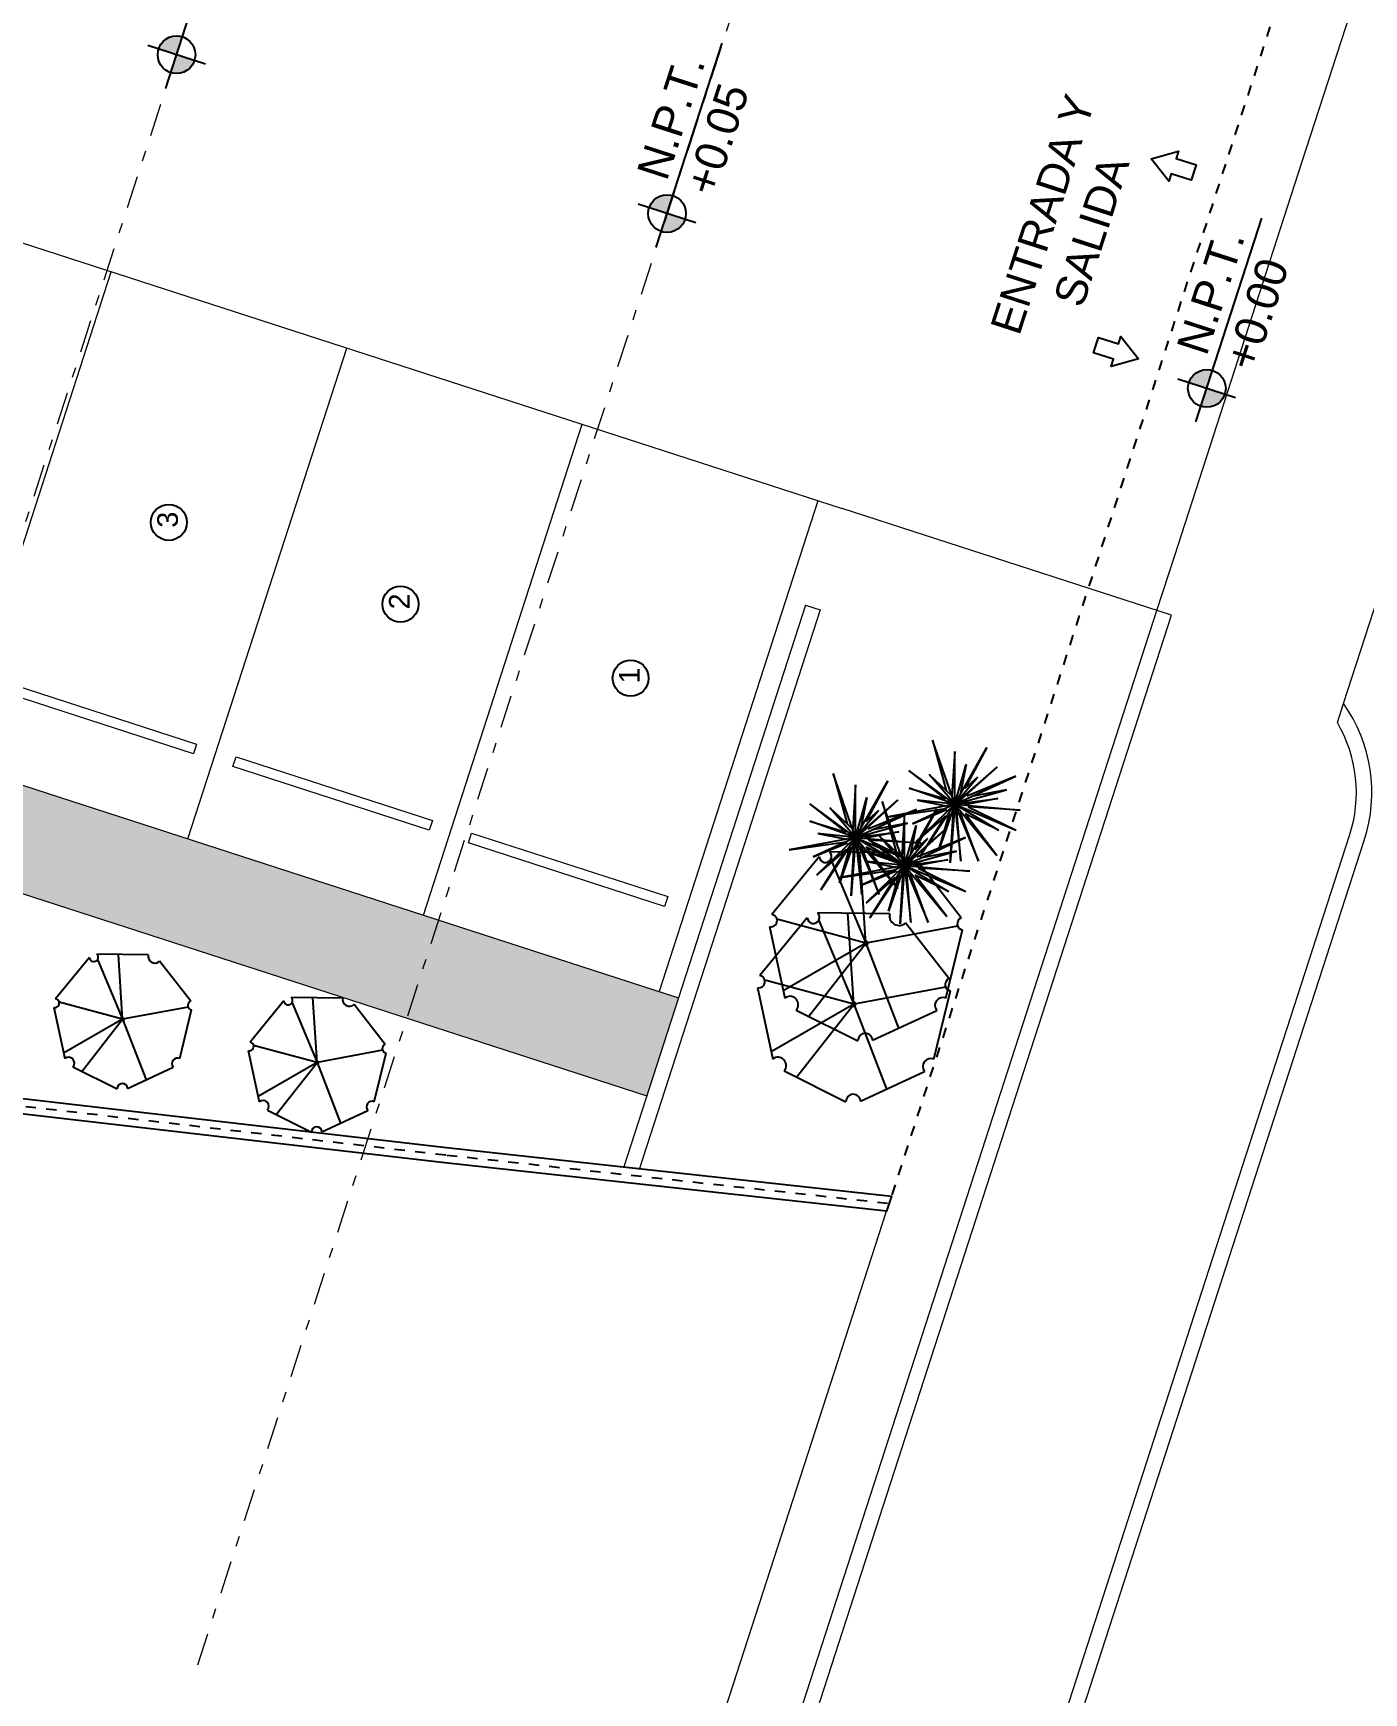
# Model space of a CAD drawing. Header units: feet. Extents: x 1019 to 2236, y -546 to 122.
# Drawn here: x 1110.09 to 1123, y 76.81 to 92.89 of the extents above; entities that cross this region are included whole.
import ezdxf

# ---------------------------------------------------------------- set-up
doc = ezdxf.new("R2010")
doc.units = ezdxf.units.FT
doc.header["$LTSCALE"] = 0.05
doc.header["$MEASUREMENT"] = 0
doc.linetypes.add('DASHDOT', pattern=[25.4, 12.7, -6.35, 0, -6.35])
doc.linetypes.add('HIDDEN', pattern=[9.524999999999999, 6.35, -3.175])
for name, color, linetype, lineweight in [('A-GENM', 8, 'Continuous', 9), ('arq-pisos', 251, 'Continuous', 5), ('MB', 8, 'Continuous', 20), ('None', 7, 'Continuous', 5), ('PLANTAS', 7, 'Continuous', 9), ('VUELOS', 8, 'HIDDEN', 0)]:
    doc.layers.add(name, color=color, linetype=linetype, lineweight=lineweight)
for name, color, linetype in [('DIM', 10, 'Continuous'), ('PISO', 8, 'Continuous'), ('RELLENO', 8, 'Continuous'), ('SOLAR', 2, 'DASHDOT'), ('TXT', 2, 'Continuous')]:
    doc.layers.add(name, color=color, linetype=linetype)
doc.layers.add('PLANTS', color=7, linetype='Continuous', true_color=0x005716)
doc.styles.add('ROMAND', font='arial.ttf')
doc.styles.add('RomanD_1', font='arial.ttf', dxfattribs={"height": 149.9999999999998})
doc.styles.get("Standard").update_dxf_attribs({"font": 'arial.ttf'})

# ---------------------------------------------------------------- blocks, each defined once
blk = doc.blocks.new('T36')
at = {"color": 86, "linetype": 'Continuous'}
for p, q in [((-0.003432332799093274, -0.009416746714123292), (-0.2936033327991936, 0.3918132532853633)), ((-0.2936033327991936, 0.3918132532853633), (-0.07946333279915052, 0.06661425328547921)), ((-0.003432332799093274, -0.009416746714123292), (-0.05411833279913481, 0.4721182532857711)), ((-0.05411833279913481, 0.4721182532857711), (-0.003432332799093274, 0.09195825328606588)), ((-0.003432332799093274, -0.009416746714123292), (0.0979426672010959, 0.4721182532857711)), ((-0.003432332799093274, 0.09195825328606588), (0.0979426672010959, 0.4721182532857711)), ((-0.003432332799093274, -0.009416746714123292), (0.3071196672008227, 0.3692682532855542)), ((0.3071196672008227, 0.3692682532855542), (0.05262866720113379, 0.08037125328519323)), ((-0.003432332799093274, -0.009416746714123292), (-0.1808393327987687, 0.3453992532859047)), ((-0.1808393327987687, 0.3453992532859047), (-0.08295933279896417, 0.1006982532853726)), ((-0.003432332799093274, -0.009416746714123292), (-0.1048083327991662, 0.2947102532853023)), ((-0.1048083327991662, 0.2947102532853023), (-0.01067333279888771, 0.05937325328523002)), ((-0.003432332799093274, -0.009416746714123292), (0.1232876672011116, 0.3453992532859047)), ((0.1232876672011116, 0.3453992532859047), (0.05262866720113379, 0.08037125328519323)), ((-0.003432332799093274, -0.009416746714123292), (-0.4596243327991942, 0.1426462532854202)), ((-0.4596243327991942, 0.1426462532854202), (-0.130153332799182, 0.04126925328546349)), ((-0.003432332799093274, -0.009416746714123292), (-0.3329043327989893, 0.244022253285948)), ((-0.3329043327989893, 0.244022253285948), (-0.02877533279888667, 0.01592625328521535)), ((-0.003432332799093274, -0.009416746714123292), (0.3767286672009504, 0.244022253285948)), ((0.3767286672009504, 0.244022253285948), (0.04725666720105437, 0.04126925328546349)), ((-0.003432332799093274, -0.009416746714123292), (-0.3075593327989736, 0.01592625328521535)), ((-0.3075593327989736, 0.01592625328521535), (-0.07946333279915052, 0.01592625328521535)), ((-0.003432332799093274, -0.009416746714123292), (-0.2315283327989164, 0.1173032532860816)), ((-0.2315283327989164, 0.1173032532860816), (-0.130153332799182, 0.04126925328546349)), ((-0.003432332799093274, -0.009416746714123292), (0.4020736672009662, 0.1173032532860816)), ((-0.003432332799093274, -0.009416746714123292), (0.4274166672012143, 0.04126925328546349)), ((0.4020736672009662, 0.1173032532860816), (0.04725666720105437, 0.01592625328521535)), ((0.4274166672012143, 0.04126925328546349), (0.04725666720105437, -0.009416746714123292)), ((-0.003432332799093274, -0.009416746714123292), (-0.4342793327991785, -0.2628577467139621)), ((-0.4342793327991785, -0.2628577467139621), (-0.08867933279907447, -0.09005774671459221)), ((-0.003432332799093274, -0.009416746714123292), (-0.3835923327987985, -0.08544974671440286)), ((-0.3835923327987985, -0.08544974671440286), (-0.0585393327987731, -0.04183474671390286)), ((-0.003432332799093274, -0.009416746714123292), (-0.1808393327987687, -0.3895787467145055)), ((-0.003432332799093274, -0.009416746714123292), (-0.1808393327987687, -0.2375127467139464)), ((-0.1808393327987687, -0.2375127467139464), (-0.0585393327987731, -0.04183474671390286)), ((-0.02877533279888667, -0.08544974671440286), (-0.1808393327987687, -0.3895787467145055)), ((-0.003432332799093274, -0.009416746714123292), (-0.05411833279913481, -0.3642337467144898)), ((-0.05411833279913481, -0.3642337467144898), (-0.02877533279888667, -0.08544974671440286)), ((-0.003432332799093274, -0.009416746714123292), (0.1832206672011125, -0.472459746714776)), ((-0.003432332799093274, -0.009416746714123292), (0.4274166672012143, -0.1868267467143596)), ((-0.003432332799093274, -0.009416746714123292), (0.02191266720092244, -0.2882027467139778)), ((-0.003432332799093274, -0.009416746714123292), (0.3513836672009347, -0.06010674671415472)), ((-0.003432332799093274, -0.009416746714123292), (0.1993206672009364, -0.2882027467139778)), ((-0.003432332799093274, -0.009416746714123292), (0.326038667200919, -0.2375127467139464)), ((0.02191266720092244, -0.2882027467139778), (0.02191266720092244, -0.08544974671440286)), ((0.1993206672009364, -0.2882027467139778), (0.04725666720105437, -0.06010674671415472)), ((0.1832206672011125, -0.472459746714776), (0.04725666720105437, -0.08544974671440286)), ((0.3513836672009347, -0.06010674671415472), (0.07259966720084776, -0.03476174671413901)), ((0.4274166672012143, -0.1868267467143596), (0.0979426672010959, -0.06010674671415472)), ((0.0979426672010959, -0.06010674671415472), (0.326038667200919, -0.2375127467139464))]:
    blk.add_line(p, q, dxfattribs=at)
blk = doc.blocks.new('Arbol222')
at = {"layer": 'PLANTS', "lineweight": 15, "xscale": 1.5, "yscale": 1.5, "zscale": 1.5}
blk.add_blockref('T36', (0.005148499198639911, 0.01412512007118494), dxfattribs=at)
blk = doc.blocks.new('ARBOL4')
at = {"layer": 'PLANTS'}
for p, q in [((-0.2152249999999469, 0.439233999999459), (-0.4456980000000215, 0.1737880000000303)), ((-0.1720059999998114, 0.4302120000001821), (-2.842170943040401e-14, -2.842170943040401e-14)), ((0.1899800000000766, 0.4429339999996671), (-0.1577720000000511, 0.4574759999995592)), ((0.4654390000000319, 0.1266879999993478), (0.2585340000000258, 0.409627999999401)), ((-2.842170943040401e-14, -2.842170943040401e-14), (0.3816190000001995, 0.241315999999614)), ((-0.4742929999997898, 0.08768700000015883), (-0.409358999999796, -0.2639520000002733)), ((0.392021000000085, -0.274733000000225), (0.4821400000000438, 0.05578199999942512)), ((-2.842170943040401e-14, -2.842170943040401e-14), (-0.4366259999997339, -0.1162990000002821)), ((-0.3737299999998243, -0.2515890000004504), (-2.842170943040401e-14, -2.842170943040401e-14)), ((-2.842170943040401e-14, -2.842170943040401e-14), (-0.03092599999993695, -0.456175000000286)), ((0.4102560000000892, -0.2078570000003594), (-2.842170943040401e-14, -2.842170943040401e-14)), ((-2.842170943040401e-14, -2.842170943040401e-14), (0.3113290000000859, -0.3563519999998164)), ((-0.3758429999998327, -0.3099650000004033), (-0.04903399999969338, -0.4845290000003217)), ((0.01192100000022833, -0.4854180000002373), (0.3453370000001712, -0.3416919999999948))]:
    blk.add_line(p, q, dxfattribs=at)
for centre, radius, start, end in [((-0.1890739999999198, 0.4564700000000528), 0.031319, 213.3860779999999, 1.840691), ((0.2283990000000529, 0.4348030000000733), 0.03927, 168.050674, 320.127319), ((-0.473469999999935, 0.1352120000001094), 0.047533, 269.007996, 54.24858100000002), ((0.4743880000000615, 0.09137699999971005), 0.036427, 104.220505, 282.2873540000001), ((-2.842170943040401e-14, -2.842170943040401e-14), 0.01, 0, 180), ((-2.842170943040401e-14, -2.842170943040401e-14), 0.01, 180, 0), ((-0.3836719999999616, -0.2804550000001029), 0.030531, 284.858551, 147.280869), ((0.3713179999999454, -0.3100519999998426), 0.04094, 59.622765, 230.608597), ((-0.01854299999970976, -0.4840420000000734), 0.030495, 357.413361, 180.915833)]:
    blk.add_arc(centre, radius, start, end, dxfattribs=at)
blk = doc.blocks.new('A$C7FF54E45')
at = {"layer": 'SOLAR', "linetype": 'Continuous', "ltscale": 0.15}
blk.add_lwpolyline([(66.12439063489487, 33.19073778585782), (34.85326115934302, 30.69303219857058), (7.64207501328726, 28.4957053047721), (3.319787832314888, 28.11882106983016), (3.337749360746864, 28.27095638539677), (7.629523272532112, 28.64517999885947), (34.84118782851991, 30.8425455246751), (66.26041392086577, 33.35208002717455), (68.07844138191501, 13.24573084471501), (60.53048330554344, 11.74891307491532), (47.10206688813489, 9.085955476254487), (34.37258560389824, 6.546204599224227), (24.07346573315488, 4.556692042189896), (22.00701846450744, 4.130631699119592), (9.48062037922141, 1.695746566919575), (-0.01846821274951078, -0.1564250363915347), (-1.382724974519078e-07, 7.571654450089227e-07)], dxfattribs=at)
at = {"layer": 'SOLAR', "ltscale": 0.03}
blk.add_lwpolyline([(3.342090906178328, 28.19605037381348), (7.635799142909406, 28.57044265181576), (34.84722449393146, 30.76778886162284), (66.11763627584796, 33.26543715339218), (67.91689886889199, 13.36661673304383), (60.5013053518505, 11.89604786692011), (47.07280333487989, 9.233073293211948), (34.34368576593803, 6.693394983650723), (24.0440946311177, 4.70379139109), (21.97756189070714, 4.277713425441434), (9.45199902991493, 1.842990644436725), (-1.382724974519078e-07, 7.571654450089227e-07), (3.327512875918927, 28.18425269225123)], dxfattribs=at)
blk = doc.blocks.new('A$C04841795')
at = {"ltscale": 45}
h = blk.add_hatch(color=256, dxfattribs=at)
h.dxf.hatch_style = 1
h.paths.add_polyline_path([(0.1787583867221656, 0.2493702602978374), (0.1787583867221656, 0.1537738697206805), (0.2743547772993224, 0.1537738697206805, 0.414213562373095)])
h.paths.add_polyline_path([(0.1787583867221656, 0.1537738697206805), (0.08316199614500874, 0.1537738697206805, 0.414213562373095), (0.1787583867221656, 0.05817747914352367)])
at = {"layer": 'TXT', "ltscale": 45}
for p, q in [((0.1787583867221656, 2.77332219411619e-07), (0.1787583867221656, 0.3075474621091416)), ((0, 0.1537738697206805), (1.087301864433812, 0.1537738697206805))]:
    blk.add_line(p, q, dxfattribs=at)
blk.add_circle((0.1787583867221656, 0.1537738697206805), 0.09559639057715685, dxfattribs=at)
blk = doc.blocks.new('A$C254F7BEB')
at = {"layer": 'RELLENO', "ltscale": 45}
h = blk.add_hatch(dxfattribs=at)
h.set_pattern_fill('ANSI31', color=256, scale=0.001)
h.set_pattern_definition([(45, (-176.3731309389432, 318.3908807058524), (-8.838834764831844e-05, 8.838834764831845e-05), [])])
edge = h.paths.add_edge_path()
edge.add_line((0.1811506552994615, 0), (0.4001563404754052, 0))
edge.add_line((0.4001563404754052, 0), (0.4001563404754052, 0.3532736161105277))
edge.add_line((0.4001563404754052, 0.3532736161105277), (0.5281476863510761, 0.3532736161105277))
edge.add_line((0.5281476863510761, 0.3532736161105277), (0.2640738431755381, 0.753101093173143))
edge.add_line((0.2640738431755381, 0.753101093173143), (0, 0.3532736161105277))
edge.add_line((0, 0.3532736161105277), (0.127991345875671, 0.3532736161105277))
edge.add_line((0.127991345875671, 0.3532736161105277), (0.127991345875671, 0))
edge.add_line((0.127991345875671, 0), (0.3469970310516146, 0))
blk.add_lwpolyline([(0.1811506552994615, 0), (0.4001563404754052, 0), (0.4001563404754052, 0.3532736161105277), (0.5281476863510761, 0.3532736161105277), (0.2640738431755381, 0.753101093173143), (0, 0.3532736161105277), (0.127991345875671, 0.3532736161105277), (0.127991345875671, 0), (0.3469970310516146, 0)], dxfattribs=at)

msp = doc.modelspace()

# ---------------------------------------------------------------- hatches: boundary and pattern name
at = {"layer": 'arq-pisos'}
h = msp.add_hatch(dxfattribs=at)
h.set_pattern_fill('AR-HBONE', color=256, scale=0.06, angle=90)
h.set_pattern_definition([(135, (856.7926709093537, 405.3665278798775), (-0.3394112549695428, 4.742829794065559e-17), [0.72, -0.24]), (225, (856.6229652818536, 405.5362335073775), (-0.3394112549695428, 4.742829794065559e-17), [0.72, -0.24])])
edge = h.paths.add_edge_path()
edge.add_line((1103.570164865582, 105.027872847373), (1103.832102220993, 105.8365067747257))
edge.add_line((1103.832102220993, 105.8365067747257), (1102.289148716652, 106.336145888488))
edge.add_line((1102.289148716652, 106.336145888488), (1097.934106870986, 92.88718464379667))
edge.add_arc((1096.982743335552, 93.19525512833992), 0.9999999999999731, 270.0736793270418, 342.05701266037374, ccw=False)
edge.add_line((1096.984029282045, 92.19525595516949), (1087.178435507194, 92.18264647581589))
edge.add_line((1087.178435507194, 92.18264647581589), (1087.178435507195, 95.35206495829459))
edge.add_line((1087.178435507195, 95.35206495829459), (1085.174362387643, 95.34948782536378))
edge.add_line((1085.174362387643, 95.34948782536378), (1085.178439943499, 92.17863079041626))
edge.add_line((1085.178439943499, 92.17863079041626), (1080.465201124013, 92.17256981247363))
edge.add_line((1080.465201124013, 92.17256981247363), (1070.904063599245, 98.35047404101408))
edge.add_line((1070.904063599245, 98.35047404101408), (1070.672698766311, 96.36390153690468))
edge.add_line((1070.672698766311, 96.36390153690468), (1079.234423259103, 90.83176544843207))
edge.add_arc((1079.777134830062, 91.67168458188894), 0.9999999999996191, 237.131581299419, 270.0736793270483)
edge.add_line((1079.778420776555, 90.67168540871886), (1080.467131900396, 90.67112725911409))
edge.add_line((1080.467131900396, 90.67112725911409), (1087.643781578432, 90.68035605423074))
edge.add_line((1087.643781578432, 90.68035605423074), (1087.64377972179, 90.68179984783467))
edge.add_line((1087.64377972179, 90.68179984783467), (1096.139869125129, 90.69272537324184))
edge.add_line((1096.139869125129, 90.69272537324184), (1096.327007298171, 89.54880448624306))
edge.add_arc((1097.313888600914, 89.71025198327148), 1.000000000000092, 189.2909241103291, 252.0570126603703)
edge.add_line((1097.00581811637, 88.7588884478375), (1116.043871448137, 82.59398712860059))
edge.add_line((1116.043871448137, 82.59398712860059), (1116.351941932679, 83.5453506640282))
edge.add_line((1116.351941932679, 83.5453506640282), (1097.89039010357, 89.52356930031203))
edge.add_line((1097.89039010357, 89.52356930031203), (1102.973553098533, 105.2210676349735))
edge.add_line((1102.973553098533, 105.2210676349735), (1103.570164865582, 105.027872847373))
h.paths.add_polyline_path([(1106.586763084701, 104.9444926545422), (1106.32482572929, 104.1358587271894), (1107.542647689461, 103.7415036910926), (1109.072801628794, 108.5016238405557), (1108.705004318849, 108.6207239440054), (1108.218579942385, 108.6227799987945), (1106.985650112821, 104.8153250803667)])

# ---------------------------------------------------------------- linework, layer by layer
at = {"layer": 'A-GENM', "extrusion": (7.74728961152093e-15, 7.31823233383008e-14, -1)}
msp.add_line((1099.430742526286, 94.28038697748241), (1117.939862532166, 88.2867648169705), dxfattribs=at)
at = {"layer": 'A-GENM'}
for p, q in [((1122.801266996149, 86.39720823652021), (1124.988567436405, 93.15188933810111)), ((1109.311851770468, 85.8250722496474), (1110.852204193184, 90.58188992681778)), ((1111.59512425551, 85.08570308674393), (1113.135476678226, 89.8425207639142)), ((1097.890390103571, 89.52356930031306), (1116.351941932679, 83.5453506640282)), ((1113.878396740551, 84.34633392384035), (1115.418749163267, 89.10315160101061)), ((1097.00581811637, 88.75888844783742), (1116.043871448135, 82.59398712859422)), ((1117.704571269154, 88.36295682003333), (1116.164218846438, 83.60613914286375))]:
    msp.add_line(p, q, dxfattribs=at)
for points in [[(1120.990961070644, 87.29875826623686), (1121.163686831333, 87.83215889562098), (1122.396760280739, 91.64005733164242), (1122.993419220175, 93.48262124655719)], [(1121.133665600959, 87.25254769355536), (1117.939862532166, 88.28676481697039)], [(1114.241513296817, 66.4555460193518), (1120.990961070644, 87.29875826623697)], [(1114.399181732082, 66.4555460193518), (1121.133665600959, 87.25254769355536)], [(1122.741572360082, 86.21286308544461), (1122.801266996149, 86.39720823652021)], [(1116.816764406144, 66.4555460193518), (1122.859696005642, 85.11694027595513)], [(1113.50572726558, 66.4555460193518), (1118.369776137813, 81.4763901566032)], [(1113.50572726558, 66.4555460193518), (1118.337253107309, 81.37595461721742)]]:
    msp.add_lwpolyline(points, dxfattribs=at)
for points in [[(1111.679565363667, 86.00436998361715), (1111.648758315212, 85.9092336300738), (1109.746031244345, 86.52537459916016), (1109.776838292799, 86.62051095270351)], [(1113.965387469554, 85.2641752026401), (1113.934580421099, 85.16903884909675), (1112.031853350231, 85.78517981818311), (1112.062660398686, 85.88031617172646)], [(1116.248659954595, 84.52480603973663), (1116.217852906141, 84.42966968619328), (1114.315125835273, 85.04581065527964), (1114.345932883727, 85.14094700882299)]]:
    msp.add_lwpolyline(points, close=True, dxfattribs=at)
for points in [[(1116.974432841409, 66.4555460193518), (1123.002400535957, 85.07072970327374, 0.2360679774997647), (1122.801266996149, 86.39720823652021, 0.2360679774997647)], [(1116.816764406145, 66.4555460193518), (1122.859696005642, 85.11694027595524, 0.2134217652833564), (1122.741572360082, 86.21286308544461, 0.2134217652833564)]]:
    msp.add_lwpolyline(points, format="xyb", dxfattribs=at)
at = {"layer": 'MB'}
for p, q in [((1117.58422387085, 87.3508048057646), (1115.820881414928, 81.90536359274006)), ((1117.726928401166, 87.30459423308264), (1115.973169714231, 81.88874900151154)), ((1117.584223870851, 87.35080480576403), (1117.726928401167, 87.30459423308253))]:
    msp.add_line(p, q, dxfattribs=at)
at = {"layer": 'TXT'}
for centre in [(1111.410147146075, 88.15298773560346), (1113.657415960537, 87.36084405558586), (1115.88834176609, 86.64283731008027)]:
    msp.add_circle(centre, 0.1746523343572335, dxfattribs=at)
at = {"layer": 'VUELOS', "linetype": 'DASHDOT', "ltscale": 0.5}
for p, q in [((1106.932976764696, 78.61810307674011), (1118.098092457698, 113.097498124834)), ((1111.689794441866, 77.07775065402416), (1122.854910134867, 111.557145702118))]:
    msp.add_line(p, q, dxfattribs=at)

# ---------------------------------------------------------------- block references
at = {"ltscale": 45, "xscale": 1.910999999999998, "yscale": 1.910999999999998, "zscale": 1.910999999999998, "rotation": 72.05701266037356}
for p in [(1111.659058123083, 92.27074708103851), (1111.659058123083, 92.27074708103851), (1116.415875800253, 90.73039465832255), (1116.415875800253, 90.73039465832255), (1121.649879702779, 89.03551981994997), (1121.649879702779, 89.03551981994997)]:
    msp.add_blockref('A$C04841795', p, dxfattribs=at)
at = {"layer": 'DIM', "ltscale": 45, "yscale": 0.5760000000000001, "zscale": 0.5760000000000001}
for p, xscale, rotation in [((1121.394885125244, 91.68768950804463), -0.5759999999999996, 72.05701266038078), ((1120.354035845822, 89.7262221957966), -0.5760000000000001, 252.0570126603807)]:
    msp.add_blockref('A$C254F7BEB', p, dxfattribs=dict(at, xscale=xscale, rotation=rotation))
at = {"layer": 'None', "lineweight": 15}
for name, p, xscale, yscale, zscale, rotation in [('Arbol222', (1119.03159606785, 85.42194006752334), 0.8752628836795805, 0.8752628836795805, 0.8752628836795805, 258.7903459937172), ('Arbol222', (1118.069900691076, 85.0994029187051), 0.8752628836795805, 0.8752628836795805, 0.8752628836795805, 258.7903459937172), ('Arbol222', (1118.545199588192, 84.82835120858715), 0.8752628836795805, 0.8752628836795805, 0.8752628836795805, 258.7903459937172), ('ARBOL4', (1118.169060765682, 84.07316545967205), 1.954404291302198, 1.954404291302198, 1.954404291302198, 258.7903459937169), ('ARBOL4', (1118.051974561698, 83.48235939860513), 1.954404291302198, 1.954404291302198, 1.954404291302198, 258.7903459937169), ('ARBOL4', (1110.962314227615, 83.33602934584667), 1.39517757213432, 1.39517757213432, 1.39517757213432, 258.7903459937169), ('ARBOL4', (1112.847776150132, 82.91674604747266), 1.39517757213432, 1.39517757213432, 1.39517757213432, 258.7903459937169)]:
    msp.add_blockref(name, p, dxfattribs=dict(at, xscale=xscale, yscale=yscale, zscale=zscale, rotation=rotation))
at = {"layer": 'PISO', "rotation": 168.7903459937098}
msp.add_blockref('A$C7FF54E45', (1127.139712864306, 108.5591476889058), dxfattribs=at)

# ---------------------------------------------------------------- texts
at = {"layer": 'PLANTAS', "insert": (1119.349593962513, 89.97928966544669), "char_height": 0.3, "attachment_point": 1, "rotation": 72.05701266038099, "style": 'RomanD_1'}
msp.add_mtext_dynamic_manual_height_columns('\\pi0.06827;ENTRADA Y \\P\\pi0.51306;SALIDA', width=2.498690683302357, gutter_width=1, heights=[0], dxfattribs=at)
at = {"layer": 'TXT', "ltscale": 45, "style": 'ROMAND'}
for s, p in [('N.P.T.', (1116.237437961772, 91.4507109332236)), ('N.P.T.', (1116.237437961772, 91.4507109332236)), ('+0.05', (1116.70512384366, 91.29926491823448)), ('N.P.T.', (1121.471441864298, 89.75583609485102)), ('N.P.T.', (1121.471441864298, 89.75583609485102)), ('+0.00', (1121.939127746186, 89.6043900798619)), ('+0.00', (1121.939127746186, 89.6043900798619))]:
    msp.add_text(s, height=0.3095819999999997, rotation=72.0570126603745, dxfattribs=at).set_placement(p)
at = {"layer": 'TXT', "char_height": 0.2, "attachment_point": 1, "rotation": 90}
for s, insert in [('3', (1111.297773706957, 88.1010221858511)), ('2', (1113.545042521419, 87.30887850583349)), ('1', (1115.775968326971, 86.59087176032779))]:
    msp.add_mtext_dynamic_manual_height_columns(s, width=0.9963603921005415, gutter_width=1, heights=[0], dxfattribs=dict(at, insert=insert))

doc.saveas('drawing.dxf')
